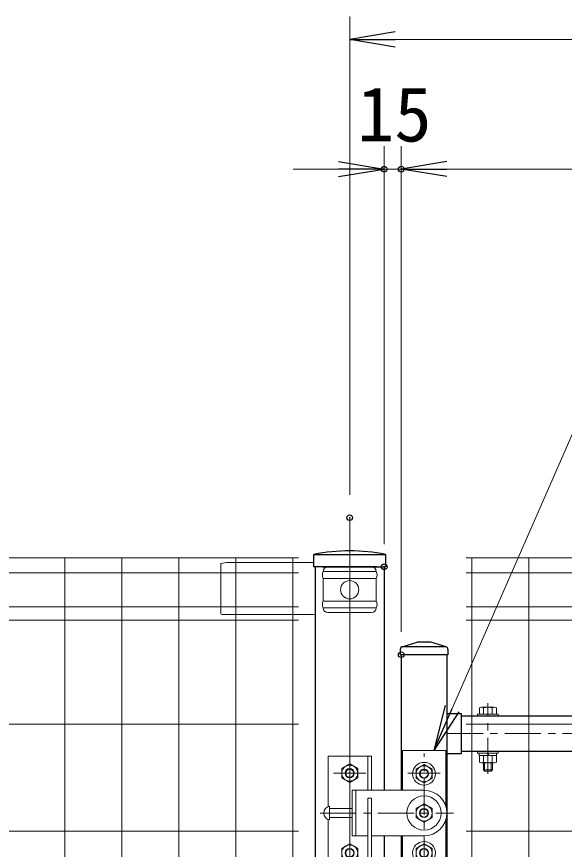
# Model space of a CAD drawing. Units: millimetres, scale not verified. Extents: x -4200 to 4200, y -2970 to 2970.
# Drawn here: x -2954 to -2473, y 391 to 1122 of the extents above; entities that cross this region are included whole.
import ezdxf
from ezdxf.enums import TextEntityAlignment as Align

# ---------------------------------------------------------------- set-up
doc = ezdxf.new("R2010")
doc.units = ezdxf.units.MM
doc.header["$LTSCALE"] = 10
doc.header["$PDMODE"] = 32
doc.header["$PDSIZE"] = 5
doc.linetypes.add('USER1', pattern=[50.8, 31.75, -6.35, 6.35, -6.35])
for name, color, linetype, lineweight in [('0-0_D-STR-TXT', 7, 'Continuous', 13), ('0-2_D-STR-DIM', 7, 'Continuous', 13), ('0-4_Defpoints', 6, 'Continuous', 25), ('0-6_D-STR1', 1, 'Continuous', 25), ('0-7_D-BMK', 2, 'USER1', 13), ('0-8_D-STR3', 3, 'Continuous', 13), ('0-9_LAYER06', 7, 'Continuous', 25), ('0-B_D-STR2', 7, 'Continuous', 13)]:
    doc.layers.add(name, color=color, linetype=linetype, lineweight=lineweight)
doc.layers.add('0-3_0', color=7, linetype='Continuous')
doc.styles.add('ＭＳ ゴシック', font='')
doc.styles.get('ＭＳ ゴシック').set_extended_font_data('MS Gothic')

# ---------------------------------------------------------------- blocks, each defined once
blk = doc.blocks.new('_Open')
at = {"layer": '0-3_0'}
blk.add_line((-10, 1.667), (0, 0), dxfattribs=at)
blk.add_lwpolyline([(-10, -1.667), (0, 0), (-10, 0)], dxfattribs=at)
blk = doc.blocks.new('U39')
at = {"layer": '0-6_D-STR1'}
for p, q in [((40, 5196), (40, 5150)), ((56.9, 5218.9), (190, 5260)), ((439.6, 5220), (64, 5220)), ((310, 5260), (190, 5260)), ((443.1, 5218.9), (310, 5260)), ((460, 5196), (460, 5150)), ((460, 5150), (40, 5150)), ((50, 5150), (50, 3960)), ((450, 5150), (450, 300)), ((450, 4632.5), (580, 4632.5)), ((580, 4282.5), (580, 4632.5)), ((580, 4612.5), (8760, 4612.5)), ((450, 4282.5), (580, 4282.5)), ((580, 4302.5), (8760, 4302.5)), ((50, 3560), (50, 300))]:
    blk.add_line(p, q, dxfattribs=at)
for centre, start, end in [((64, 5196), 90, 180), ((436, 5196), 0, 72.84994)]:
    blk.add_arc(centre, 24, start, end, dxfattribs=at)
at = {"layer": '0-7_D-BMK'}
for p, q in [((810.3, 4104), (810.3, 4724.9)), ((450, 4457.5), (8890, 4457.5)), ((250, 3236.5), (250, 4283.5)), ((-402.5, 3302.1), (-402.5, 4225)), ((-543.7, 4110), (-261.3, 4110)), ((108.8, 4110), (391.2, 4110)), ((-662.9, 3760), (508, 3760))]:
    blk.add_line(p, q, dxfattribs=at)
at = {"layer": '0-8_D-STR3'}
for p, q in [((735.3, 4628.5), (735.3, 4683)), ((866.5, 4688.5), (754, 4688.5)), ((772.8, 4628.5), (772.8, 4683)), ((847.8, 4628.5), (847.8, 4683)), ((885.3, 4628.5), (885.3, 4683)), ((720.3, 4628.5), (720.3, 4612.5)), ((720.3, 4628.5), (900.3, 4628.5)), ((720.3, 4612.5), (900.3, 4612.5)), ((885.3, 4628.5), (735.3, 4628.5)), ((900.3, 4628.5), (900.3, 4612.5)), ((-592.5, 4260), (-212.5, 4260)), ((-592.5, 3816.3), (-592.5, 4260)), ((-242.5, 3960), (-242.5, 4260)), ((-212.5, 3960), (-212.5, 4260)), ((440, 4310), (60, 4310)), ((60, 4310), (60, 3960)), ((440, 4310), (440, 3822.4)), ((720.3, 4302.5), (720.3, 4286.5)), ((720.3, 4302.5), (900.3, 4302.5)), ((720.3, 4286.5), (900.3, 4286.5)), ((735.3, 4266.5), (735.3, 4207)), ((772.8, 4266.5), (772.8, 4207)), ((814, 4266.5), (802.5, 4286.5)), ((820.9, 4266.5), (809.4, 4286.5)), ((847.8, 4266.5), (847.8, 4207)), ((885.3, 4266.5), (885.3, 4207)), ((900.3, 4302.5), (900.3, 4286.5)), ((-402.5, 4190.8), (-472.5, 4150.4)), ((-402.5, 4190.8), (-332.5, 4150.4)), ((250, 4185.8), (180, 4145.4)), ((250, 4185.8), (320, 4145.4)), ((754, 4201.5), (866.5, 4201.5)), ((770.3, 4138.5), (770.3, 4201.5)), ((780.3, 4128.5), (780.3, 4201.5)), ((840.3, 4128.5), (840.3, 4201.5)), ((850.3, 4138.5), (850.3, 4201.5)), ((-472.5, 4069.6), (-472.5, 4150.4)), ((-332.5, 4069.6), (-332.5, 4150.4)), ((180, 4064.6), (180, 4145.4)), ((320, 4064.6), (320, 4145.4)), ((770.3, 4138.5), (780.3, 4128.5)), ((770.3, 4138.5), (850.3, 4138.5)), ((840.3, 4128.5), (780.3, 4128.5)), ((840.3, 4128.5), (850.3, 4138.5)), ((-402.5, 4029.2), (-472.5, 4069.6)), ((-402.5, 4029.2), (-332.5, 4069.6)), ((250, 4024.2), (180, 4064.6)), ((250, 4024.2), (320, 4064.6)), ((-380, 3960), (250, 3960)), ((-380, 3960), (-380, 3560)), ((-350, 3960), (-350, 3560)), ((-242.5, 3890), (-242.5, 3260)), ((-242.5, 3890), (-212.5, 3890)), ((-212.5, 3890), (-212.5, 3260)), ((-580, 3700), (-580, 3820)), ((250, 3840.8), (180, 3800.4)), ((180, 3719.6), (180, 3800.4)), ((250, 3840.8), (320, 3800.4)), ((320, 3719.6), (320, 3800.4)), ((-380, 3800), (-580, 3800)), ((-380, 3720), (-580, 3720)), ((250, 3679.2), (180, 3719.6)), ((250, 3679.2), (320, 3719.6)), ((440, 3697.6), (440, 3210)), ((-380, 3560), (-242.5, 3560)), ((-212.5, 3560), (250, 3560)), ((60, 3210), (60, 3560)), ((60, 3560), (60, 3560)), ((-402.5, 3490.8), (-472.5, 3450.4)), ((-472.5, 3450.4), (-472.5, 3369.6)), ((250, 3490.8), (180, 3450.4)), ((250, 3490.8), (180, 3450.4)), ((180, 3450.4), (180, 3369.6)), ((180, 3369.6), (180, 3450.4)), ((250, 3490.8), (320, 3450.4)), ((250, 3490.8), (320, 3450.4)), ((320, 3450.4), (320, 3369.6)), ((320, 3369.6), (320, 3450.4))]:
    blk.add_line(p, q, dxfattribs=at)
for points in [[(887.3, 4266.5), (733.3, 4266.5), (733.3, 4286.5)], [(887.3, 4266.5), (887.3, 4286.5), (733.3, 4286.5)], [(-592.5, 3693.2), (-592.5, 3260), (-592.5, 3703.7)], [(-402.5, 3490.8), (-332.5, 3450.4), (-332.5, 3369.6)]]:
    blk.add_lwpolyline(points, dxfattribs=at)
for centre, radius in [((-402.5, 4110), 70), ((250, 4105), 100), ((250, 4105), 70), ((-402.5, 4110), 40), ((-402.5, 4110), 35), ((250, 4105), 40), ((250, 4105), 35), ((250, 3760), 150), ((250, 3760), 70), ((250, 3760), 40), ((250, 3760), 35), ((250, 3410), 100), ((250, 3410), 100), ((-402.5, 3410), 70), ((-402.5, 3410), 40), ((-402.5, 3410), 35), ((250, 3410), 70), ((250, 3410), 70), ((250, 3410), 40), ((250, 3410), 40), ((250, 3410), 35), ((250, 3410), 35)]:
    blk.add_circle(centre, radius, dxfattribs=at)
for centre, radius, start, end in [((754, 4654), 34.5, 57.13278, 122.86722), ((810.3, 4558.6), 129.9, 73.22135, 106.77865), ((866.5, 4654), 34.5, 57.13278, 122.86722), ((754, 4236), 34.5, 237.13278, 302.86722), ((810.3, 4331.4), 129.9, 253.22135, 286.77865), ((866.5, 4236), 34.5, 237.13278, 302.86722), ((250, 3760), 200, 270, 89.99983), ((-569, 3760), 61, 100.38886, 259.61115)]:
    blk.add_arc(centre, radius, start, end, dxfattribs=at)
at = {"layer": '0-9_LAYER06'}
blk.add_line((440, 3822.5), (440, 3822.4), dxfattribs=at)

msp = doc.modelspace()

# ---------------------------------------------------------------- linework, layer by layer
at = {"layer": '0-0_D-STR-TXT'}
msp.add_lwpolyline([(-2175.7, 800.22), (-2446.64, 800.22), (-2571.58, 514.74)], dxfattribs=at)
at = {"layer": '0-2_D-STR-DIM'}
for p, q in [((-2661.4, 702.33), (-2661.4, 1122.08)), ((-2621.4, 1102.08), (-1666.4, 1102.08)), ((-2631.15, 659.09), (-2631.15, 1008.33)), ((-2616.14, 582.09), (-2616.14, 1008.33)), ((-2616.14, 582.09), (-2616.14, 1008.33)), ((-2671.15, 988.33), (-2711.15, 988.33)), ((-2616.14, 988.33), (-2631.15, 988.33)), ((-1732.14, 988.33), (-2576.14, 988.33)), ((-2576.14, 988.33), (-2536.14, 988.33))]:
    msp.add_line(p, q, dxfattribs=at)
at = {"layer": '0-4_Defpoints'}
for p in [(-2631.15, 988.33), (-2616.14, 988.33), (-2661.4, 682.33), (-2631.15, 639.09), (-2616.14, 562.09)]:
    msp.add_point(p, dxfattribs=at)
at = {"layer": '0-6_D-STR1'}
for p, q in [((-2692.85, 650.09), (-2629.95, 650.09)), ((-2692.85, 642.76), (-2692.85, 650.09)), ((-2692.85, 650.09), (-2629.95, 650.09)), ((-2692.85, 639.09), (-2692.85, 650.09)), ((-2629.95, 650.09), (-2629.95, 639.09)), ((-2629.95, 650.09), (-2629.95, 639.09)), ((-2637.41, 639.09), (-2692.85, 639.09)), ((-2685.38, 639.09), (-2629.95, 639.09)), ((-2685.38, 639.09), (-2629.95, 639.09)), ((-2631.15, 639.09), (-2631.15, 443.09)), ((-2631.15, 403.09), (-2631.15, 302.09))]:
    msp.add_line(p, q, dxfattribs=at)
msp.add_lwpolyline([(-2691.65, 639.09), (-2691.65, 358.44), (-2691.65, 302.09)], dxfattribs=at)
msp.add_arc((-2661.4, 490.66), 162.5, 78.84081, 101.15919, dxfattribs=at)
msp.add_arc((-2661.4, 490.66), 162.5, 78.84081, 101.15919, dxfattribs=at)
at = {"layer": '0-7_D-BMK'}
msp.add_line((-2661.4, 682.33), (-2661.4, -163.48), dxfattribs=at)
at = {"layer": '0-8_D-STR3'}
for p, q in [((-2769.4, 643.09), (-2774.4, 642.09)), ((-2774.4, 642.09), (-2774.4, 598.28)), ((-2769.4, 643.09), (-2693.52, 643.09)), ((-2693.52, 643.09), (-2692.85, 642.76)), ((-2680.6, 639.09), (-2642.19, 639.09)), ((-2684.6, 635.09), (-2638.19, 635.09)), ((-2684.6, 629.09), (-2684.6, 609.09)), ((-2684.6, 629.09), (-2638.19, 629.09)), ((-2638.19, 629.09), (-2638.19, 609.09)), ((-2684.6, 609.09), (-2638.19, 609.09)), ((-2684.6, 603.09), (-2638.19, 603.09)), ((-2693.6, 597.28), (-2773.4, 597.28)), ((-2691.65, 597.69), (-2693.6, 597.28)), ((-2680.6, 599.09), (-2642.19, 599.09))]:
    msp.add_line(p, q, dxfattribs=at)
msp.add_circle((-2661.4, 619.09), 8, dxfattribs=at)
for centre, radius, start, end in [((-2680.6, 635.09), 4, 90, 180), ((-2642.19, 635.09), 4, 0, 90), ((-2679.35, 632.09), 6.05, 150.26731, 209.73269), ((-2643.44, 632.09), 6.05, 330.26731, 29.73269), ((-2679.32, 606.09), 6.07, 150.37394, 209.62606), ((-2643.47, 606.09), 6.07, 330.37394, 29.62606), ((-2680.6, 603.09), 4, 180, 270), ((-2642.19, 603.09), 4, 270, 0), ((-2773.4, 598.28), 1, 180, 270)]:
    msp.add_arc(centre, radius, start, end, dxfattribs=at)
at = {"layer": '0-B_D-STR2'}
for p, q in [((-2706.4, 647.09), (-3011.4, 647.09)), ((-2911.4, 647.09), (-2911.4, 77.09)), ((-2861.4, 647.09), (-2861.4, 77.09)), ((-2811.4, 647.09), (-2811.4, 77.09)), ((-2761.4, 647.09), (-2761.4, 77.09)), ((-2711.4, 647.09), (-2711.4, 302.09)), ((-1749.15, 647.09), (-2559.15, 647.09)), ((-2554.15, 647.09), (-2554.15, 77.09)), ((-2504.15, 647.09), (-2504.15, 77.09)), ((-2706.4, 633.99), (-3011.4, 633.99)), ((-1749.15, 633.99), (-2559.15, 633.99)), ((-2706.4, 604.19), (-3011.4, 604.19)), ((-1749.15, 604.19), (-2559.15, 604.19)), ((-2706.4, 592.34), (-3011.4, 592.34)), ((-1749.15, 592.34), (-2559.15, 592.34)), ((-2706.4, 501.09), (-3011.4, 501.09)), ((-1749.15, 501.09), (-2559.15, 501.09)), ((-2706.4, 407.09), (-3011.4, 407.09)), ((-2419.55, 407.09), (-2559.15, 407.09))]:
    msp.add_line(p, q, dxfattribs=at)

# ---------------------------------------------------------------- block references
at = {"layer": '0-0_D-STR-TXT', "xscale": 4, "yscale": 4, "rotation": 246.36244}
msp.add_blockref('_Open', (-2587.62, 478.09), dxfattribs=at)
at = {"layer": '0-2_D-STR-DIM', "xscale": 4, "yscale": 4, "rotation": 180}
for p in [(-2661.4, 1102.08), (-2616.14, 988.33), (-2616.14, 988.33)]:
    msp.add_blockref('_Open', p, dxfattribs=at)
at = {"layer": '0-2_D-STR-DIM'}
for name, p, xscale, yscale in [('_Open', (-2631.15, 988.33), 4, 4), ('U39', (-2621.14, 47.09), 0.1, 0.1)]:
    msp.add_blockref(name, p, dxfattribs=dict(at, xscale=xscale, yscale=yscale))

# ---------------------------------------------------------------- texts
at = {"layer": '0-2_D-STR-DIM', "style": 'ＭＳ ゴシック'}
msp.add_text('15', height=48.09, dxfattribs=at).set_placement((-2654.89, 998.08), align=Align.BOTTOM_LEFT)

doc.saveas('drawing.dxf')
